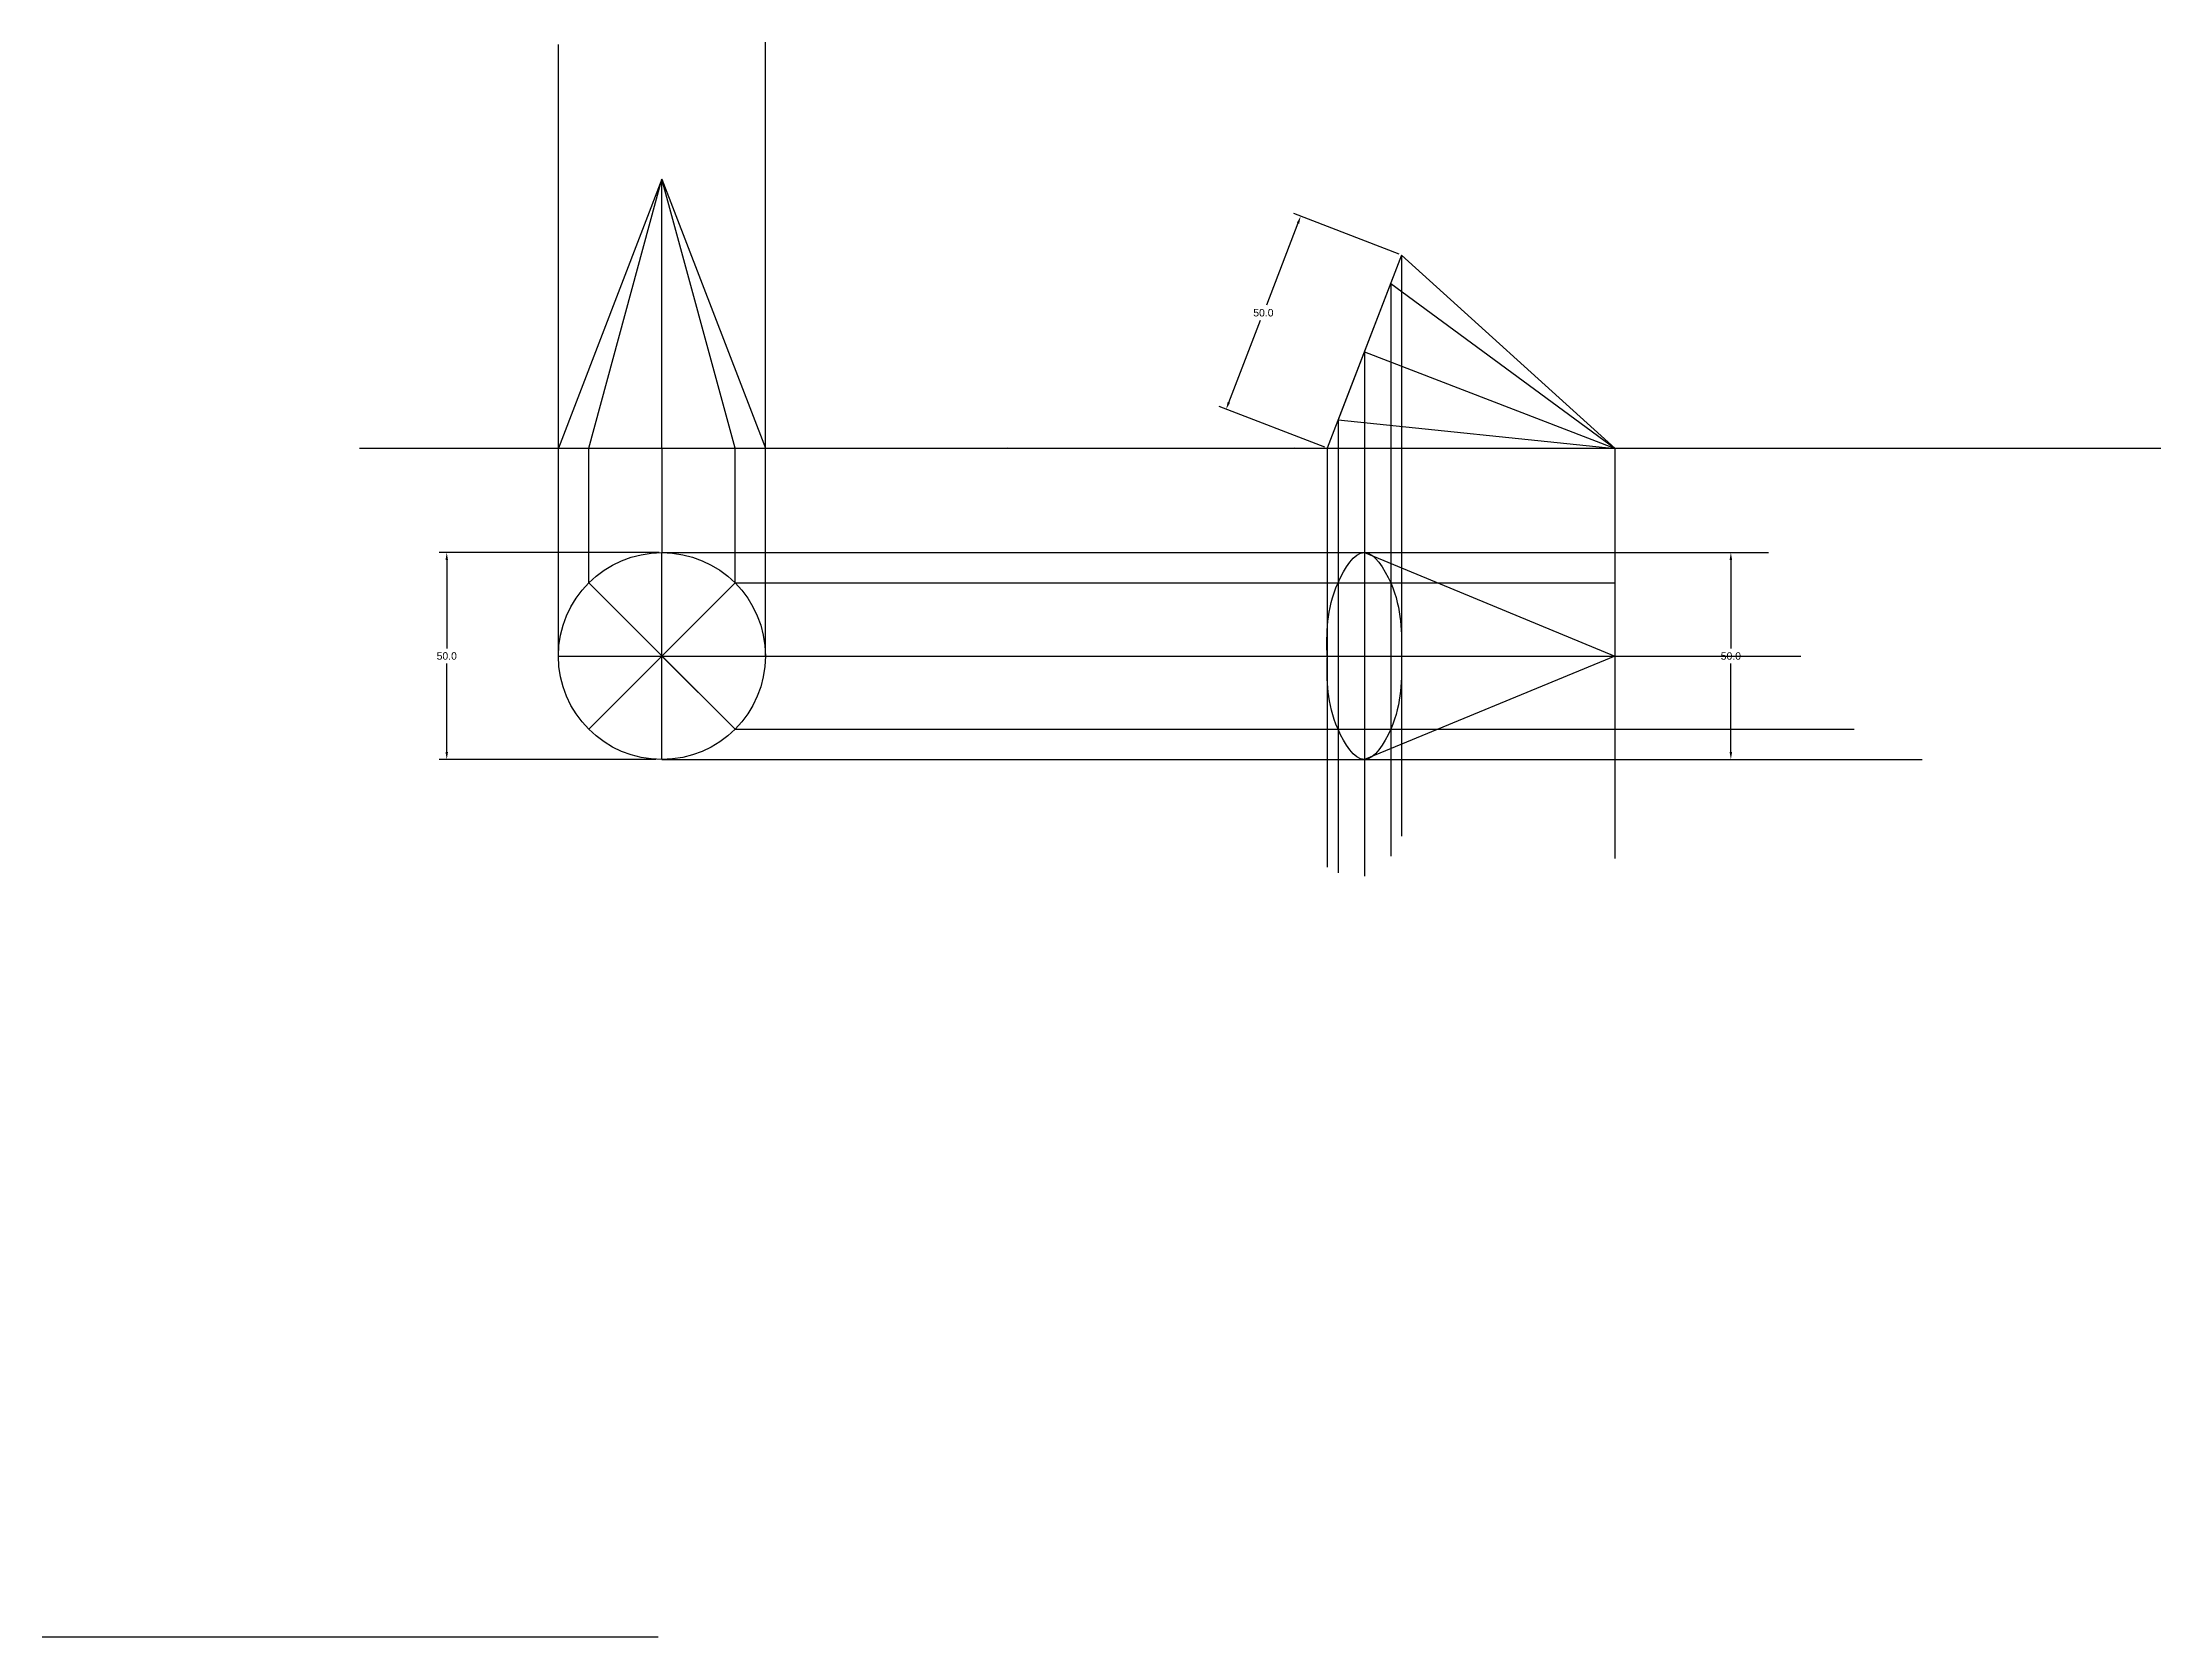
# Model space of a CAD drawing. Header units: millimetres. Extents: x 13 to 1033, y 25 to 410.
# Drawn here: x 13 to 523, y 25 to 410 of the extents above; entities that cross this region are included whole.
import ezdxf

# ---------------------------------------------------------------- set-up
doc = ezdxf.new("R2010")
doc.units = ezdxf.units.MM
doc.header["$MEASUREMENT"] = 0
doc.styles.get("Standard").update_dxf_attribs({"font": 'arial.ttf'})
doc.dimstyles.get("Standard").update_dxf_attribs({"dimscale": 10, "dimtxt": 0.18, "dimasz": 0.18, "dimexe": 0.18, "dimexo": 0.0625, "dimgap": 0.09, "dimtad": 0, "dimtih": 1, "dimtoh": 1, "dimdec": 1, "dimzin": 0, "dimdsep": 46, "dimtxsty": 'Standard', "dimcen": 0.09, "dimadec": 0, "dimazin": 0, "dimtfac": 1, "dimtdec": 1, "dimtofl": 0, "dimtmove": 0, "dimatfit": 3, "dimfxl": 1, "dimtolj": 1, "dimtzin": 0, "dimarcsym": 0})

# ---------------------------------------------------------------- blocks, each defined once
blk = doc.blocks.new('*D2')
at = {"color": 0, "lineweight": -2, "transparency": 16777216}
for p, q in [((331.83, 287.02), (422.56, 287.02)), ((420.76, 285.22), (420.76, 263.84)), ((420.76, 238.82), (420.76, 260.2)), ((332.81, 237.02), (422.56, 237.02))]:
    blk.add_line(p, q, dxfattribs=at)
at = {"color": 0, "transparency": 16777216}
for points in [[(420.46, 285.22), (421.06, 285.22), (420.76, 287.02)], [(420.46, 238.82), (421.06, 238.82), (420.76, 237.02)]]:
    blk.add_solid(points, dxfattribs=at)
at = {"layer": 'Defpoints', "color": 0, "transparency": 16777216}
for p in [(331.21, 287.02), (420.76, 287.02), (332.19, 237.02)]:
    blk.add_point(p, dxfattribs=at)
at = {"color": 0, "transparency": 16777216, "insert": (420.76, 262.02), "char_height": 1.8, "attachment_point": 5}
blk.add_mtext('\\A1;50.0', dxfattribs=at)
blk = doc.blocks.new('*D3')
at = {"color": 0, "lineweight": -2, "transparency": 16777216}
for p, q in [((161.8, 287.02), (108.64, 287.02)), ((110.44, 285.22), (110.44, 263.85)), ((110.44, 238.83), (110.44, 260.21)), ((160.98, 237.03), (108.64, 237.03))]:
    blk.add_line(p, q, dxfattribs=at)
at = {"color": 0, "transparency": 16777216}
for points in [[(110.14, 285.22), (110.74, 285.22), (110.44, 287.02)], [(110.14, 238.83), (110.74, 238.83), (110.44, 237.03)]]:
    blk.add_solid(points, dxfattribs=at)
at = {"layer": 'Defpoints', "color": 0, "transparency": 16777216}
for p in [(110.44, 287.02), (162.43, 287.02), (161.61, 237.03)]:
    blk.add_point(p, dxfattribs=at)
at = {"color": 0, "transparency": 16777216, "insert": (110.44, 262.03), "char_height": 1.8, "attachment_point": 5}
blk.add_mtext('\\A1;50.0', dxfattribs=at)
blk = doc.blocks.new('*D4')
at = {"color": 0, "lineweight": -2, "transparency": 16777216}
for p, q in [((340.6, 359.12), (315.11, 368.95)), ((316.15, 366.62), (308.5, 346.8)), ((299.44, 323.33), (307.09, 343.16)), ((322.6, 312.47), (297.11, 322.3))]:
    blk.add_line(p, q, dxfattribs=at)
at = {"color": 0, "transparency": 16777216}
for points in [[(315.87, 366.73), (316.43, 366.52), (316.79, 368.3)], [(299.16, 323.44), (299.72, 323.23), (298.79, 321.65)]]:
    blk.add_solid(points, dxfattribs=at)
at = {"layer": 'Defpoints', "color": 0, "transparency": 16777216}
for p in [(316.79, 368.3), (341.19, 358.89), (323.19, 312.24)]:
    blk.add_point(p, dxfattribs=at)
at = {"color": 0, "transparency": 16777216, "insert": (307.79, 344.98), "char_height": 1.8, "attachment_point": 5}
blk.add_mtext('\\A1;50.0', dxfattribs=at)

msp = doc.modelspace()

# ---------------------------------------------------------------- linework, layer by layer
for p, q in [((137.43, 262.02), (137.43, 409.84)), ((187.43, 262.02), (187.43, 410.37)), ((162.43, 377.24), (137.43, 312.24)), ((144.75, 312.24), (162.43, 377.24)), ((162.43, 312.24), (162.43, 377.24)), ((162.43, 377.24), (187.43, 312.24)), ((180.1, 312.24), (162.43, 377.24)), ((341.19, 358.89), (323.19, 312.24)), ((341.19, 358.89), (325.82, 319.07)), ((392.83, 312.17), (341.19, 358.89)), ((338.55, 352.06), (392.83, 312.17)), ((332.19, 335.57), (392.83, 312.17)), ((325.82, 319.07), (392.83, 312.17)), ((89.37, 312.24), (1033.24, 312.24)), ((137.43, 312.24), (187.43, 312.24)), ((144.75, 279.7), (144.75, 312.24)), ((162.43, 312.24), (162.43, 287.02)), ((180.1, 279.7), (180.1, 312.24)), ((315.51, 312.17), (245.87, 312.28)), ((245.87, 312.28), (245.87, 312.24)), ((246.37, 312.24), (296.37, 312.24)), ((254.88, 312.27), (254.88, 312.24)), ((263.89, 312.25), (263.89, 312.24)), ((273.19, 312.24), (323.19, 312.24)), ((315.51, 312.17), (315.32, 312.24)), ((315.51, 312.17), (315.43, 312.24)), ((392.83, 312.17), (323.19, 312.24)), ((162.43, 237.02), (162.43, 287.02)), ((162.43, 287.02), (187.43, 287.02)), ((180.1, 244.34), (144.75, 279.7)), ((180.1, 279.7), (144.75, 244.34)), ((162.43, 262.02), (180.1, 279.7)), ((180.1, 279.7), (187.43, 279.7)), ((180.1, 279.7), (187.43, 279.7)), ((137.43, 262.02), (187.43, 262.02)), ((162.43, 262.02), (187.43, 262.02)), ((162.43, 262.02), (180.1, 244.34)), ((12.68, 25), (161.56, 25))]:
    msp.add_line(p, q)
at = {"color": 242, "true_color": 0xcd2027}
for p, q in [((341.19, 358.89), (341.19, 218.51)), ((338.55, 352.06), (338.55, 213.68)), ((332.19, 335.57), (332.19, 208.86)), ((325.82, 319.07), (325.82, 209.66)), ((323.19, 312.24), (323.19, 211)), ((392.74, 312.24), (392.74, 213.09)), ((162.43, 287.02), (429.89, 287.02)), ((180.1, 279.7), (392.74, 279.7)), ((187.43, 262.02), (437.68, 262.02)), ((180.1, 244.34), (450.57, 244.34)), ((162.43, 237.02), (466.95, 237.02))]:
    msp.add_line(p, q, dxfattribs=at)
at = {"color": 7, "true_color": 0xffffff}
for p, q in [((332.19, 287.02), (392.74, 262.02)), ((323.19, 262.02), (323.19, 261.62)), ((392.74, 262.02), (332.19, 237.02))]:
    msp.add_line(p, q, dxfattribs=at)
msp.add_circle((162.43, 262.02), 25)
msp.add_spline([(323.19, 261.82), (325.82, 279.7), (332.19, 287.02), (338.55, 279.7), (341.19, 262.02), (338.55, 244.34), (332.19, 237.02), (325.82, 244.34), (323.19, 261.62)], degree=3, dxfattribs=at)

# ---------------------------------------------------------------- dimensions: what is measured, and where the dimension line sits
dim = msp.add_aligned_dim(p1=(323.19, 312.24), p2=(341.19, 358.89), distance=26.14, dimstyle='Standard', dxfattribs=at)
dim.commit()
dim.dimension.update_dxf_attribs({"geometry": '*D4', "text_midpoint": (307.79, 344.98)})
for base, p1, p2, picture, middle in [((110.44, 287.02), (161.61, 237.03), (162.43, 287.02), '*D3', (110.44, 262.03)), ((420.76, 287.02), (332.19, 237.02), (331.21, 287.02), '*D2', (420.76, 262.02))]:
    dim = msp.add_linear_dim(base=base, p1=p1, p2=p2, angle=90, dimstyle='Standard', dxfattribs=at)
    dim.commit()
    dim.dimension.update_dxf_attribs({"geometry": picture, "text_midpoint": middle})

doc.saveas('drawing.dxf')
